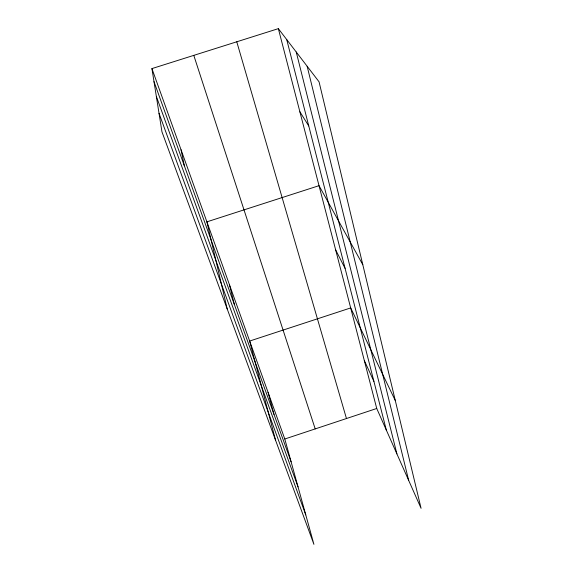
<?xml version="1.0" encoding="UTF-8"?>
<svg xmlns="http://www.w3.org/2000/svg" width="573" height="573" viewBox="0 0 573 573"><rect width="100%" height="100%" fill="white"/><g stroke="black" fill="none" stroke-linecap="round" stroke-linejoin="round"><path stroke-width="0.86" d="M284.795 439.004L376.733 408.485L421.069 508.308L319.054 81.81L278.349 28.65L151.931 68.595L161.966 131.854L313.918 544.35L284.795 439.004L151.931 68.595M299.887 111.785L308.761 125.967M362.802 264.705L319.025 185.673L206.896 221.844L227.202 308.94M335.663 249.935L345.082 268.365M395.306 400.577L350.69 307.93L249.656 341.042L275.592 440.308M364.321 360.546L373.911 381.382M159.029 113.339L305.774 514.891M156.336 96.364L298.039 486.914M153.994 81.617L291.098 461.802M193.789 55.373L315.207 428.912M236.771 41.793L346.464 418.534M268.042 392.304L274.016 414.437M278.349 28.65L376.733 408.485M286.736 39.601L386.338 430.101M296.234 52L396.903 453.895M229.379 284.509L234.364 304.471M307.149 66.267L408.678 480.403M181.039 149.754L184.348 165.79"/></g></svg>
